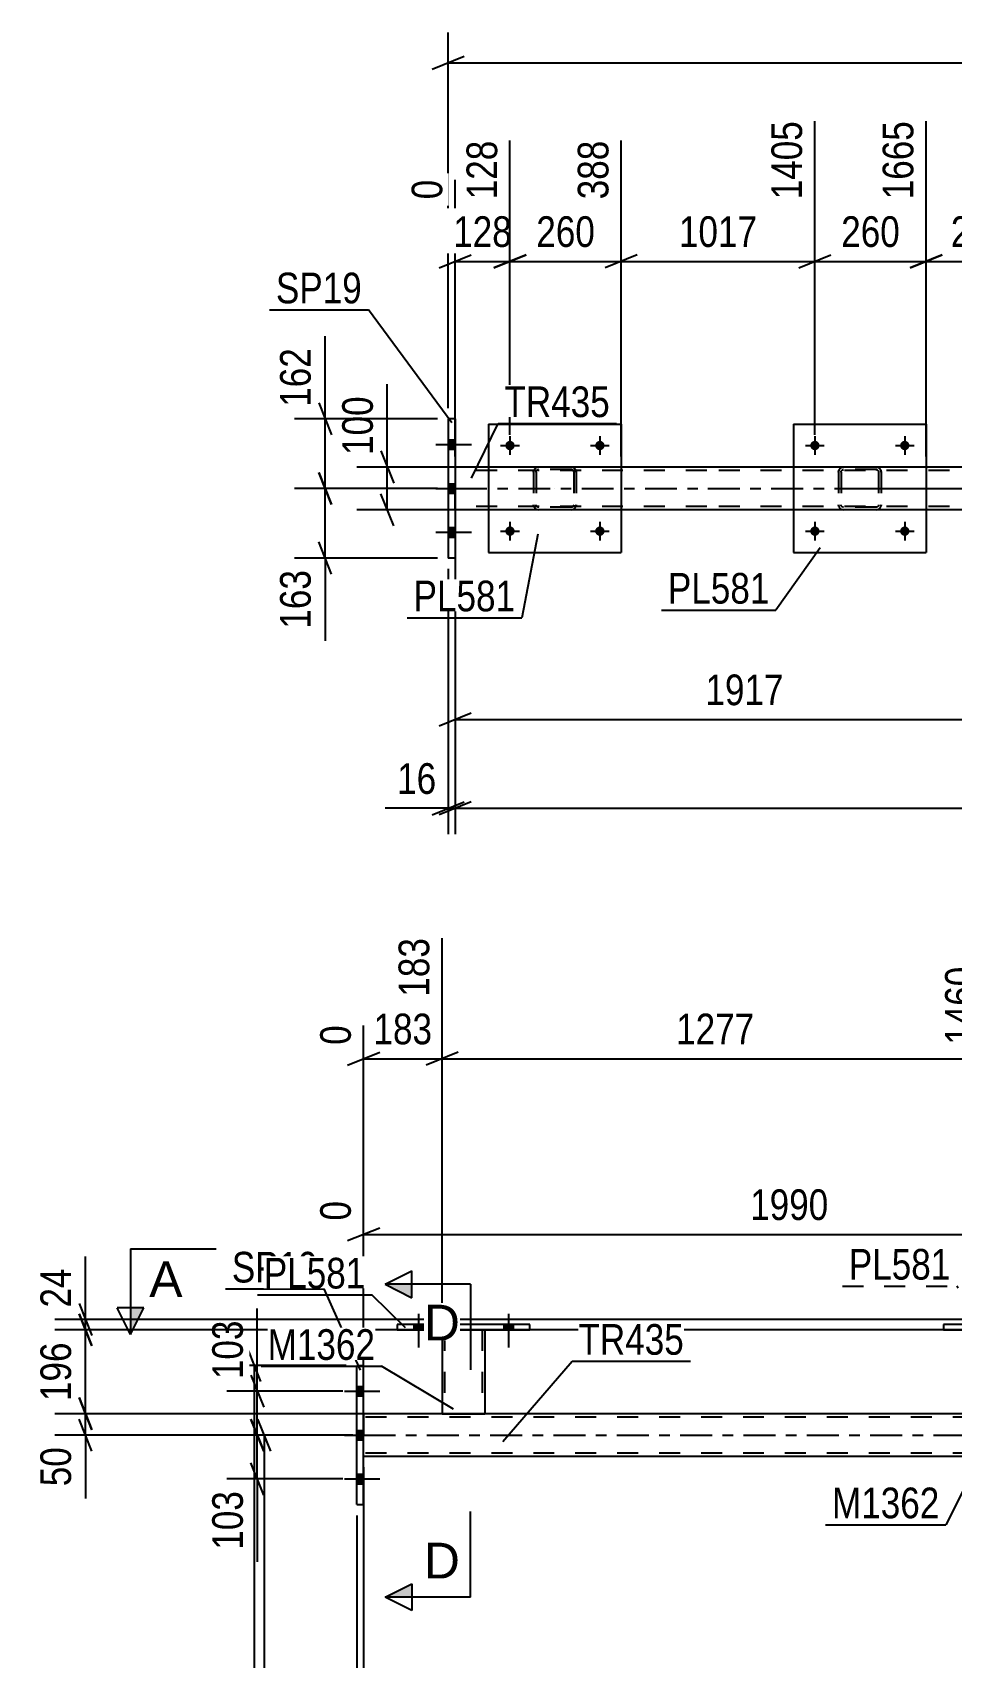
# Model space of a CAD drawing. Header units: millimetres. Extents: x 0 to 1797, y -6 to 560.
# Drawn here: x 1044 to 1129.9, y 406 to 557.9 of the extents above; entities that cross this region are included whole.
import ezdxf

# ---------------------------------------------------------------- set-up
doc = ezdxf.new("R2010")
doc.units = ezdxf.units.MM
doc.linetypes.add('DXK_LINE_DOT2', pattern=[3.9198, 1.9599, -1.9599])
doc.linetypes.add('DXK_LINE_DOT3', pattern=[5.9187, 2.979, -0.9799, 0.9799, -0.9799])
doc.styles.add('Arial', font='ARIAL.TTF', dxfattribs={"height": 0.2})
doc.styles.add('Arial Narrow', font='ARIALN.TTF', dxfattribs={"height": 0.2})

# ---------------------------------------------------------------- blocks, each defined once
blk = doc.blocks.new('Part-814276781-2831 - 2618')
at = {"color": 7, "linetype": 'DXK_LINE_DOT2'}
for p, q in [((1090.82, 516.8), (1090.86, 516.99)), ((1090.86, 516.99), (1090.82, 516.8)), ((1090.82, 516.8), (1090.82, 513.76)), ((1091.06, 516.8), (1091.08, 516.9)), ((1091.06, 516.8), (1091.06, 513.76)), ((1091.08, 516.9), (1091.13, 516.97)), ((1091.12, 517.25), (1091.3, 517.28)), ((1091.3, 517.28), (1091.12, 517.25)), ((1091.13, 516.97), (1091.21, 517.03)), ((1091.21, 517.03), (1091.3, 517.04)), ((1094.34, 517.28), (1091.3, 517.28)), ((1094.34, 517.04), (1091.3, 517.04)), ((1094.34, 517.28), (1094.52, 517.25)), ((1094.52, 517.25), (1094.34, 517.28)), ((1094.34, 517.04), (1094.43, 517.03)), ((1094.43, 517.03), (1094.51, 516.97)), ((1094.51, 516.97), (1094.56, 516.9)), ((1094.56, 516.9), (1094.58, 516.8)), ((1094.58, 516.8), (1094.58, 513.76)), ((1094.78, 516.99), (1094.82, 516.8)), ((1094.82, 516.8), (1094.78, 516.99)), ((1094.82, 516.8), (1094.82, 513.76)), ((1090.86, 513.58), (1090.82, 513.76)), ((1090.82, 513.76), (1090.86, 513.58)), ((1091.08, 513.67), (1091.06, 513.76)), ((1091.13, 513.59), (1091.08, 513.67)), ((1091.3, 513.28), (1091.12, 513.32)), ((1091.12, 513.32), (1091.3, 513.28)), ((1091.21, 513.54), (1091.13, 513.59)), ((1091.3, 513.52), (1091.21, 513.54)), ((1094.34, 513.52), (1091.3, 513.52)), ((1094.34, 513.28), (1091.3, 513.28)), ((1094.43, 513.54), (1094.34, 513.52)), ((1094.52, 513.32), (1094.34, 513.28)), ((1094.34, 513.28), (1094.52, 513.32)), ((1094.51, 513.59), (1094.43, 513.54)), ((1094.56, 513.67), (1094.51, 513.59)), ((1094.58, 513.76), (1094.56, 513.67)), ((1094.82, 513.76), (1094.78, 513.58)), ((1094.78, 513.58), (1094.82, 513.76))]:
    blk.add_line(p, q, dxfattribs=at)
at = {"color": 7, "linetype": 'DXK_LINE_DOT3'}
blk.add_line((1092.82, 515.28), (1092.82, 515.28), dxfattribs=at)
at = {"color": 7, "linetype": 'DXK_LINE_DOT2'}
for centre, start, end in [((1091.3, 516.8), 112.5, 157.5), ((1091.3, 516.8), 112.5, 157.5), ((1094.34, 516.8), 22.5, 67.5), ((1094.34, 516.8), 22.5, 67.5), ((1091.3, 513.76), 202.5, 247.5), ((1091.3, 513.76), 202.5, 247.5), ((1094.34, 513.76), 292.5, 337.5), ((1094.34, 513.76), 292.5, 337.5)]:
    blk.add_arc(centre, 0.48, start, end, dxfattribs=at)
blk = doc.blocks.new('Bolt-814276781-2626 - 2618')
at = {"linetype": 'Continuous'}
for points in [[(1089.06, 511.29, -1), (1088.18, 511.29, -1)], [(1097.46, 511.29, -1), (1096.58, 511.29, -1)]]:
    blk.add_hatch(color=1, dxfattribs=at).paths.add_polyline_path(points)
at = {"color": 1, "linetype": 'Continuous'}
for p, q in [((1088.62, 512.17), (1088.62, 510.41)), ((1097.02, 512.17), (1097.02, 510.41)), ((1087.74, 511.29), (1089.5, 511.29)), ((1096.14, 511.29), (1097.9, 511.29))]:
    blk.add_line(p, q, dxfattribs=at)
blk = doc.blocks.new('Bolt-814276781-2759 - 2618')
at = {"linetype": 'Continuous'}
for points in [[(1083.49, 518.94), (1083.49, 519.82), (1082.85, 519.82), (1082.85, 518.94)], [(1083.49, 518.94), (1083.49, 519.82), (1082.85, 519.82), (1082.85, 518.94)], [(1083.49, 518.94), (1083.49, 519.82), (1082.85, 519.82), (1082.85, 518.94)], [(1083.49, 514.84), (1083.49, 515.72), (1082.85, 515.72), (1082.85, 514.84)], [(1083.49, 514.84), (1083.49, 515.72), (1082.85, 515.72), (1082.85, 514.84)], [(1083.49, 510.74), (1083.49, 511.62), (1082.85, 511.62), (1082.85, 510.74)], [(1083.49, 510.74), (1083.49, 511.62), (1082.85, 511.62), (1082.85, 510.74)], [(1083.49, 510.74), (1083.49, 511.62), (1082.85, 511.62), (1082.85, 510.74)]]:
    blk.add_hatch(color=1, dxfattribs=at).paths.add_polyline_path(points)
at = {"color": 1, "linetype": 'Continuous'}
for p, q in [((1081.69, 519.38), (1085.01, 519.38)), ((1081.69, 519.38), (1085.01, 519.38)), ((1081.69, 519.38), (1085.01, 519.38)), ((1082.85, 519.82), (1083.49, 519.82)), ((1082.85, 519.82), (1083.49, 519.82)), ((1082.85, 519.82), (1083.49, 519.82)), ((1082.85, 518.94), (1083.49, 518.94)), ((1082.85, 518.94), (1083.49, 518.94)), ((1082.85, 518.94), (1083.49, 518.94)), ((1081.69, 515.28), (1085.01, 515.28)), ((1081.69, 515.28), (1085.01, 515.28)), ((1082.85, 515.72), (1083.49, 515.72)), ((1082.85, 515.72), (1083.49, 515.72)), ((1082.85, 514.84), (1083.49, 514.84)), ((1082.85, 514.84), (1083.49, 514.84)), ((1081.69, 511.18), (1085.01, 511.18)), ((1081.69, 511.18), (1085.01, 511.18)), ((1081.69, 511.18), (1085.01, 511.18)), ((1082.85, 511.62), (1083.49, 511.62)), ((1082.85, 511.62), (1083.49, 511.62)), ((1082.85, 511.62), (1083.49, 511.62)), ((1082.85, 510.74), (1083.49, 510.74)), ((1082.85, 510.74), (1083.49, 510.74)), ((1082.85, 510.74), (1083.49, 510.74))]:
    blk.add_line(p, q, dxfattribs=at)
blk = doc.blocks.new('Bolt-814276781-2666 - 2618')
at = {"linetype": 'Continuous'}
for points in [[(1089.06, 519.29, -1), (1088.18, 519.29, -1)], [(1097.46, 519.29, -1), (1096.58, 519.29, -1)]]:
    blk.add_hatch(color=1, dxfattribs=at).paths.add_polyline_path(points)
at = {"color": 1, "linetype": 'Continuous'}
for p, q in [((1088.62, 520.17), (1088.62, 518.41)), ((1097.02, 520.17), (1097.02, 518.41)), ((1087.74, 519.29), (1089.5, 519.29)), ((1096.14, 519.29), (1097.9, 519.29))]:
    blk.add_line(p, q, dxfattribs=at)
blk = doc.blocks.new('Bolt-814276781-2799 - 2618')
at = {"linetype": 'Continuous'}
for points in [[(1117.56, 519.29, -1), (1116.68, 519.29, -1)], [(1125.96, 519.29, -1), (1125.08, 519.29, -1)]]:
    blk.add_hatch(color=1, dxfattribs=at).paths.add_polyline_path(points)
at = {"color": 1, "linetype": 'Continuous'}
for p, q in [((1117.12, 520.17), (1117.12, 518.41)), ((1125.52, 520.17), (1125.52, 518.41)), ((1116.24, 519.29), (1118, 519.29)), ((1124.64, 519.29), (1126.4, 519.29))]:
    blk.add_line(p, q, dxfattribs=at)
blk = doc.blocks.new('Part-814276781-2784 - 2618')
at = {"color": 2, "linetype": 'Continuous'}
for p, q in [((1086.62, 521.28), (1086.62, 509.28)), ((1086.62, 521.28), (1099.02, 521.28)), ((1099.02, 521.28), (1099.02, 509.28)), ((1086.62, 509.28), (1099.02, 509.28))]:
    blk.add_line(p, q, dxfattribs=at)
blk = doc.blocks.new('Part-814276781-2787 - 2618')
at = {"color": 7, "linetype": 'DXK_LINE_DOT2'}
for p, q in [((1119.32, 516.8), (1119.36, 516.99)), ((1119.36, 516.99), (1119.32, 516.8)), ((1119.32, 516.8), (1119.32, 513.76)), ((1119.56, 516.8), (1119.58, 516.9)), ((1119.56, 516.8), (1119.56, 513.76)), ((1119.58, 516.9), (1119.63, 516.97)), ((1119.62, 517.25), (1119.8, 517.28)), ((1119.8, 517.28), (1119.62, 517.25)), ((1119.63, 516.97), (1119.71, 517.03)), ((1119.71, 517.03), (1119.8, 517.04)), ((1122.84, 517.28), (1119.8, 517.28)), ((1122.84, 517.04), (1119.8, 517.04)), ((1122.84, 517.28), (1123.02, 517.25)), ((1123.02, 517.25), (1122.84, 517.28)), ((1122.84, 517.04), (1122.93, 517.03)), ((1122.93, 517.03), (1123.01, 516.97)), ((1123.01, 516.97), (1123.06, 516.9)), ((1123.06, 516.9), (1123.08, 516.8)), ((1123.08, 516.8), (1123.08, 513.76)), ((1123.28, 516.99), (1123.32, 516.8)), ((1123.32, 516.8), (1123.28, 516.99)), ((1123.32, 516.8), (1123.32, 513.76)), ((1119.36, 513.58), (1119.32, 513.76)), ((1119.32, 513.76), (1119.36, 513.58)), ((1119.58, 513.67), (1119.56, 513.76)), ((1119.63, 513.59), (1119.58, 513.67)), ((1119.8, 513.28), (1119.62, 513.32)), ((1119.62, 513.32), (1119.8, 513.28)), ((1119.71, 513.54), (1119.63, 513.59)), ((1119.8, 513.52), (1119.71, 513.54)), ((1122.84, 513.52), (1119.8, 513.52)), ((1122.84, 513.28), (1119.8, 513.28)), ((1122.93, 513.54), (1122.84, 513.52)), ((1123.02, 513.32), (1122.84, 513.28)), ((1122.84, 513.28), (1123.02, 513.32)), ((1123.01, 513.59), (1122.93, 513.54)), ((1123.06, 513.67), (1123.01, 513.59)), ((1123.08, 513.76), (1123.06, 513.67)), ((1123.32, 513.76), (1123.28, 513.58)), ((1123.28, 513.58), (1123.32, 513.76))]:
    blk.add_line(p, q, dxfattribs=at)
at = {"color": 7, "linetype": 'DXK_LINE_DOT3'}
blk.add_line((1121.32, 515.28), (1121.32, 515.28), dxfattribs=at)
at = {"color": 7, "linetype": 'DXK_LINE_DOT2'}
for centre, start, end in [((1119.8, 516.8), 112.5, 157.5), ((1119.8, 516.8), 112.5, 157.5), ((1122.84, 516.8), 22.5, 67.5), ((1122.84, 516.8), 22.5, 67.5), ((1119.8, 513.76), 202.5, 247.5), ((1119.8, 513.76), 202.5, 247.5), ((1122.84, 513.76), 292.5, 337.5), ((1122.84, 513.76), 292.5, 337.5)]:
    blk.add_arc(centre, 0.48, start, end, dxfattribs=at)
blk = doc.blocks.new('Part-814276781-2792 - 2618')
at = {"color": 2, "linetype": 'Continuous'}
for p, q in [((1115.12, 521.28), (1115.12, 509.28)), ((1115.12, 521.28), (1127.52, 521.28)), ((1127.52, 521.28), (1127.52, 509.28)), ((1115.12, 509.28), (1127.52, 509.28))]:
    blk.add_line(p, q, dxfattribs=at)
blk = doc.blocks.new('Part-814276781-2758 - 2618')
at = {"color": 2, "linetype": 'Continuous'}
for p, q in [((1086.62, 517.28), (1083.49, 517.28)), ((1107.02, 517.28), (1099.02, 517.28)), ((1115.12, 517.28), (1107.12, 517.28)), ((1135.41, 517.28), (1127.52, 517.28)), ((1086.62, 513.28), (1083.49, 513.28)), ((1107.02, 513.28), (1099.02, 513.28)), ((1115.12, 513.28), (1107.12, 513.28)), ((1135.4, 513.28), (1127.52, 513.28))]:
    blk.add_line(p, q, dxfattribs=at)
at = {"color": 7, "linetype": 'DXK_LINE_DOT2'}
for p, q in [((1083.49, 513.28), (1083.49, 517.28)), ((1107.02, 516.96), (1083.49, 516.96)), ((1099.02, 517.28), (1086.62, 517.28)), ((1709.82, 516.96), (1107.12, 516.96)), ((1127.52, 517.28), (1115.12, 517.28)), ((1107.02, 513.6), (1083.49, 513.6)), ((1099.02, 513.28), (1086.62, 513.28)), ((1709.82, 513.6), (1107.12, 513.6)), ((1127.52, 513.28), (1115.12, 513.28))]:
    blk.add_line(p, q, dxfattribs=at)
at = {"color": 7, "linetype": 'DXK_LINE_DOT3'}
for p, q in [((1083.49, 515.28), (1107.02, 515.28)), ((1107.12, 515.28), (1709.82, 515.28))]:
    blk.add_line(p, q, dxfattribs=at)
blk = doc.blocks.new('Bolt-814276781-2798 - 2618')
at = {"linetype": 'Continuous'}
for points in [[(1117.56, 511.29, -1), (1116.68, 511.29, -1)], [(1125.96, 511.29, -1), (1125.08, 511.29, -1)]]:
    blk.add_hatch(color=1, dxfattribs=at).paths.add_polyline_path(points)
at = {"color": 1, "linetype": 'Continuous'}
for p, q in [((1117.12, 512.17), (1117.12, 510.41)), ((1125.52, 512.17), (1125.52, 510.41)), ((1116.24, 511.29), (1118, 511.29)), ((1124.64, 511.29), (1126.4, 511.29))]:
    blk.add_line(p, q, dxfattribs=at)
blk = doc.blocks.new('Part-814276781-2875 - 2618')
at = {"color": 2, "linetype": 'Continuous'}
for p, q in [((1083.49, 521.78), (1082.85, 521.78)), ((1082.85, 521.78), (1082.85, 508.78)), ((1083.49, 521.78), (1083.49, 508.78)), ((1083.49, 508.78), (1082.85, 508.78))]:
    blk.add_line(p, q, dxfattribs=at)
blk = doc.blocks.new('Part-814276781-3790 - 3708')
at = {"color": 2, "linetype": 'Continuous'}
for p, q in [((1074.3, 420.32), (1074.3, 433.32)), ((1074.3, 433.32), (1074.94, 433.32)), ((1074.94, 420.32), (1074.94, 433.32)), ((1074.3, 420.32), (1074.94, 420.32))]:
    blk.add_line(p, q, dxfattribs=at)
blk = doc.blocks.new('Bolt-814276781-3743 - 3708')
at = {"linetype": 'Continuous'}
for points in [[(1074.94, 430.48), (1074.94, 431.36), (1074.3, 431.36), (1074.3, 430.48)], [(1074.94, 430.48), (1074.94, 431.36), (1074.3, 431.36), (1074.3, 430.48)], [(1074.94, 430.48), (1074.94, 431.36), (1074.3, 431.36), (1074.3, 430.48)], [(1074.94, 426.38), (1074.94, 427.26), (1074.3, 427.26), (1074.3, 426.38)], [(1074.94, 426.38), (1074.94, 427.26), (1074.3, 427.26), (1074.3, 426.38)], [(1074.94, 422.28), (1074.94, 423.16), (1074.3, 423.16), (1074.3, 422.28)], [(1074.94, 422.28), (1074.94, 423.16), (1074.3, 423.16), (1074.3, 422.28)], [(1074.94, 422.28), (1074.94, 423.16), (1074.3, 423.16), (1074.3, 422.28)]]:
    blk.add_hatch(color=1, dxfattribs=at).paths.add_polyline_path(points)
at = {"color": 1, "linetype": 'Continuous'}
for p, q in [((1074.3, 431.36), (1074.94, 431.36)), ((1074.3, 431.36), (1074.94, 431.36)), ((1074.3, 431.36), (1074.94, 431.36)), ((1073.14, 430.92), (1076.46, 430.92)), ((1073.14, 430.92), (1076.46, 430.92)), ((1073.14, 430.92), (1076.46, 430.92)), ((1074.3, 430.48), (1074.94, 430.48)), ((1074.3, 430.48), (1074.94, 430.48)), ((1074.3, 430.48), (1074.94, 430.48)), ((1073.14, 426.82), (1076.46, 426.82)), ((1073.14, 426.82), (1076.46, 426.82)), ((1074.3, 427.26), (1074.94, 427.26)), ((1074.3, 427.26), (1074.94, 427.26)), ((1074.3, 426.38), (1074.94, 426.38)), ((1074.3, 426.38), (1074.94, 426.38)), ((1073.14, 422.72), (1076.46, 422.72)), ((1073.14, 422.72), (1076.46, 422.72)), ((1073.14, 422.72), (1076.46, 422.72)), ((1074.3, 423.16), (1074.94, 423.16)), ((1074.3, 423.16), (1074.94, 423.16)), ((1074.3, 423.16), (1074.94, 423.16)), ((1074.3, 422.28), (1074.94, 422.28)), ((1074.3, 422.28), (1074.94, 422.28)), ((1074.3, 422.28), (1074.94, 422.28))]:
    blk.add_line(p, q, dxfattribs=at)
blk = doc.blocks.new('Part-814276781-3911 - 3708')
at = {"color": 2, "linetype": 'Continuous'}
for p, q in [((1082.27, 428.82), (1074.94, 428.82)), ((1133.35, 428.82), (1086.27, 428.82)), ((1149.43, 424.82), (1074.94, 424.82))]:
    blk.add_line(p, q, dxfattribs=at)
at = {"color": 7, "linetype": 'DXK_LINE_DOT2'}
for p, q in [((1074.94, 428.82), (1074.94, 424.82)), ((1723.85, 428.5), (1074.94, 428.5)), ((1086.27, 428.82), (1082.27, 428.82)), ((1723.85, 425.14), (1074.94, 425.14))]:
    blk.add_line(p, q, dxfattribs=at)
at = {"color": 7, "linetype": 'DXK_LINE_DOT3'}
blk.add_line((1074.94, 426.82), (1723.85, 426.82), dxfattribs=at)
blk = doc.blocks.new('Part-814276781-4062 - 3708')
at = {"color": 2, "linetype": 'Continuous'}
for p, q in [((1078.07, 437.14), (1078.07, 436.66)), ((1090.47, 437.14), (1078.07, 437.14)), ((1078.07, 436.66), (1090.47, 436.66)), ((1090.47, 436.66), (1090.47, 437.14))]:
    blk.add_line(p, q, dxfattribs=at)
blk = doc.blocks.new('Part-814276781-4067 - 3708')
at = {"color": 2, "linetype": 'Continuous'}
for p, q in [((1082.27, 436.66), (1082.27, 428.82)), ((1086.27, 436.66), (1086.27, 428.82)), ((1082.27, 428.82), (1086.27, 428.82))]:
    blk.add_line(p, q, dxfattribs=at)
at = {"color": 7, "linetype": 'DXK_LINE_DOT2'}
for p, q in [((1082.27, 436.66), (1086.27, 436.66)), ((1082.27, 436.66), (1082.27, 436.66)), ((1082.27, 436.66), (1082.27, 436.66)), ((1082.51, 436.66), (1082.51, 428.82)), ((1086.03, 436.66), (1086.03, 428.82)), ((1086.27, 436.66), (1086.27, 436.66)), ((1086.27, 436.66), (1086.27, 436.66)), ((1085.97, 428.82), (1086.01, 428.82)), ((1085.97, 428.82), (1086.01, 428.82)), ((1086.01, 428.82), (1086.03, 428.82)), ((1086.01, 428.82), (1086.03, 428.82))]:
    blk.add_line(p, q, dxfattribs=at)
blk = doc.blocks.new('Part-814276781-4132 - 3708')
at = {"color": 2, "linetype": 'Continuous'}
for p, q in [((1129.15, 437.14), (1129.15, 436.66)), ((1141.55, 437.14), (1129.15, 437.14)), ((1129.15, 436.66), (1141.55, 436.66)), ((1141.55, 436.66), (1141.55, 437.14))]:
    blk.add_line(p, q, dxfattribs=at)
blk = doc.blocks.new('Bolt-814276781-4174 - 3708')
at = {"linetype": 'Continuous'}
for points in [[(1079.63, 436.66), (1080.51, 436.66), (1080.51, 437.14), (1079.63, 437.14)], [(1088.03, 436.66), (1088.91, 436.66), (1088.91, 437.14), (1088.03, 437.14)]]:
    blk.add_hatch(color=1, dxfattribs=at).paths.add_polyline_path(points)
at = {"color": 1, "linetype": 'Continuous'}
for p, q in [((1080.07, 438.14), (1080.07, 435.02)), ((1088.47, 438.14), (1088.47, 435.02)), ((1079.63, 437.14), (1079.63, 436.66)), ((1080.51, 437.14), (1080.51, 436.66)), ((1088.03, 437.14), (1088.03, 436.66)), ((1088.91, 437.14), (1088.91, 436.66))]:
    blk.add_line(p, q, dxfattribs=at)
blk = doc.blocks.new('Bolt-814276781-4175 - 3708')
at = {"linetype": 'Continuous'}
for points in [[(1079.63, 436.66), (1080.51, 436.66), (1080.51, 437.14), (1079.63, 437.14)], [(1088.03, 436.66), (1088.91, 436.66), (1088.91, 437.14), (1088.03, 437.14)]]:
    blk.add_hatch(color=1, dxfattribs=at).paths.add_polyline_path(points)
at = {"color": 1, "linetype": 'Continuous'}
for p, q in [((1080.07, 438.14), (1080.07, 435.02)), ((1088.47, 438.14), (1088.47, 435.02)), ((1079.63, 437.14), (1079.63, 436.66)), ((1080.51, 437.14), (1080.51, 436.66)), ((1088.03, 437.14), (1088.03, 436.66)), ((1088.91, 437.14), (1088.91, 436.66))]:
    blk.add_line(p, q, dxfattribs=at)
blk = doc.blocks.new('StraightDimension-814276781-2928 - 2618')
at = {"color": 7, "linetype": 'Continuous'}
for p, q in [((1082.85, 522.78), (1082.85, 557.89)), ((1084.35, 555.64), (1081.35, 554.44)), ((1082.85, 555.04), (1710.46, 555.04))]:
    blk.add_line(p, q, dxfattribs=at)
blk = doc.blocks.new('StraightDimension-814276781-3065 - 2618')
at = {"color": 7, "linetype": 'Continuous'}
for p, q in [((1076.55, 518.78), (1077.75, 515.78)), ((1128.15, 517.28), (1074.3, 517.28)), ((1077.15, 513.28), (1077.15, 517.28)), ((1077.75, 511.78), (1076.55, 514.78)), ((1128.15, 513.28), (1074.3, 513.28))]:
    blk.add_line(p, q, dxfattribs=at)
at = {"color": 0}
blk.add_wipeout([(1076.4, 524.49), (1072.2, 524.49), (1072.2, 517.81), (1076.4, 517.81)], dxfattribs=at)
at = {"color": 7, "linetype": 'Continuous'}
blk.add_line((1077.15, 517.28), (1077.15, 525.02), dxfattribs=at)
blk.add_line((1077.15, 517.28), (1077.15, 525.02), dxfattribs=at)
at = {"color": 3, "style": 'Arial Narrow'}
blk.add_text('100', height=2.863, rotation=90.0002, dxfattribs=at).set_placement((1075.8, 518.41))
blk = doc.blocks.new('StraightDimension-814276781-3123 - 2618')
at = {"color": 7, "linetype": 'Continuous'}
for p, q in [((1083.49, 512.28), (1083.49, 491.28)), ((1137.59, 508.18), (1137.59, 491.28)), ((1084.99, 494.28), (1081.99, 493.08)), ((1083.49, 493.68), (1137.59, 493.68)), ((1136.09, 493.08), (1139.09, 494.28))]:
    blk.add_line(p, q, dxfattribs=at)
at = {"color": 0}
blk.add_wipeout([(1114.8, 494.43), (1114.8, 498.63), (1106.29, 498.63), (1106.29, 494.43)], dxfattribs=at)
at = {"color": 3, "style": 'Arial Narrow'}
blk.add_text('1917', height=2.863, dxfattribs=at).set_placement((1106.89, 495.03))
blk = doc.blocks.new('StraightDimension-814276781-3151 - 2618')
at = {"color": 7, "linetype": 'Continuous'}
for p, q in [((1160.14, 516.78), (1161.34, 513.78)), ((1121.17, 515.28), (1163.14, 515.28)), ((1160.74, 509.18), (1160.74, 515.28)), ((1161.34, 507.68), (1160.14, 510.68)), ((1138.59, 509.18), (1163.14, 509.18))]:
    blk.add_line(p, q, dxfattribs=at)
at = {"color": 0}
blk.add_wipeout([(1159.99, 515.57), (1155.79, 515.57), (1155.79, 508.89), (1159.99, 508.89)], dxfattribs=at)
at = {"color": 3, "style": 'Arial Narrow'}
blk.add_text('153', height=2.863, rotation=90.0002, dxfattribs=at).set_placement((1159.39, 509.49))
blk = doc.blocks.new('StraightDimension-814276781-3168 - 2618')
at = {"color": 7, "linetype": 'Continuous'}
for p, q in [((1160.14, 522.89), (1161.34, 519.89)), ((1138.62, 521.39), (1163.59, 521.39)), ((1160.74, 515.28), (1160.74, 521.39)), ((1161.34, 513.78), (1160.14, 516.78)), ((1121.17, 515.28), (1163.59, 515.28))]:
    blk.add_line(p, q, dxfattribs=at)
at = {"color": 0}
blk.add_wipeout([(1165.69, 521.68), (1161.49, 521.68), (1161.49, 515), (1165.69, 515)], dxfattribs=at)
at = {"color": 3, "style": 'Arial Narrow'}
blk.add_text('153', height=2.863, rotation=90.0002, dxfattribs=at).set_placement((1165.09, 515.6))
blk = doc.blocks.new('StraightDimension-814276781-3196 - 2618')
at = {"color": 7, "linetype": 'Continuous'}
for p, q in [((1088.62, 520.29), (1088.62, 547.79)), ((1083.49, 518.28), (1083.49, 544.13)), ((1081.99, 535.9), (1084.99, 537.1)), ((1083.49, 536.5), (1088.62, 536.5)), ((1090.12, 537.1), (1087.12, 535.9))]:
    blk.add_line(p, q, dxfattribs=at)
at = {"color": 0}
blk.add_wipeout([(1089.4, 537.25), (1089.4, 541.45), (1082.71, 541.45), (1082.71, 537.25)], dxfattribs=at)
at = {"color": 3, "style": 'Arial Narrow'}
blk.add_text('128', height=2.863, dxfattribs=at).set_placement((1083.31, 537.85))
at = {"color": 0, "linetype": 'Continuous'}
for points in [[(1088.02, 548.39), (1083.82, 548.39), (1083.82, 541.7), (1088.02, 541.7)], [(1082.89, 544.73), (1078.69, 544.73), (1078.69, 541.7), (1082.89, 541.7)]]:
    blk.add_wipeout(points, dxfattribs=at)
at = {"color": 3, "linetype": 'Continuous', "style": 'Arial Narrow'}
for s, height, p in [('128', 2.863, (1087.42, 542.3)), ('0', 2.86, (1082.29, 542.3))]:
    blk.add_text(s, height=height, rotation=90.0002, dxfattribs=at).set_placement(p)
blk = doc.blocks.new('StraightDimension-814276781-3205 - 2618')
at = {"color": 7, "linetype": 'Continuous'}
for p, q in [((1088.62, 520.29), (1088.62, 547.79)), ((1099.02, 518.28), (1099.02, 547.79)), ((1087.12, 535.9), (1090.12, 537.1)), ((1088.62, 536.5), (1099.02, 536.5)), ((1100.52, 537.1), (1097.52, 535.9))]:
    blk.add_line(p, q, dxfattribs=at)
at = {"color": 0}
blk.add_wipeout([(1097.16, 537.25), (1097.16, 541.45), (1090.48, 541.45), (1090.48, 537.25)], dxfattribs=at)
at = {"color": 3, "style": 'Arial Narrow'}
blk.add_text('260', height=2.863, dxfattribs=at).set_placement((1091.08, 537.85))
at = {"color": 0, "linetype": 'Continuous'}
blk.add_wipeout([(1098.42, 548.39), (1094.22, 548.39), (1094.22, 541.7), (1098.42, 541.7)], dxfattribs=at)
at = {"color": 3, "linetype": 'Continuous', "style": 'Arial Narrow'}
blk.add_text('388', height=2.863, rotation=90.0002, dxfattribs=at).set_placement((1097.82, 542.3))
blk = doc.blocks.new('StraightDimension-814276781-3219 - 2618')
at = {"color": 7, "linetype": 'Continuous'}
for p, q in [((1117.12, 520.29), (1117.12, 549.61)), ((1099.02, 518.28), (1099.02, 547.79)), ((1100.52, 537.1), (1097.52, 535.9)), ((1099.02, 536.5), (1117.12, 536.5)), ((1115.62, 535.9), (1118.62, 537.1))]:
    blk.add_line(p, q, dxfattribs=at)
at = {"color": 0}
blk.add_wipeout([(1112.33, 537.25), (1112.33, 541.45), (1103.81, 541.45), (1103.81, 537.25)], dxfattribs=at)
at = {"color": 3, "style": 'Arial Narrow'}
blk.add_text('1017', height=2.863, dxfattribs=at).set_placement((1104.41, 537.85))
at = {"color": 0, "linetype": 'Continuous'}
blk.add_wipeout([(1116.52, 550.21), (1112.32, 550.21), (1112.32, 541.7), (1116.52, 541.7)], dxfattribs=at)
at = {"color": 3, "linetype": 'Continuous', "style": 'Arial Narrow'}
blk.add_text('1405', height=2.863, rotation=90.0002, dxfattribs=at).set_placement((1115.92, 542.3))
blk = doc.blocks.new('StraightDimension-814276781-3589 - 2618')
at = {"color": 7, "linetype": 'Continuous'}
for p, q in [((1127.52, 518.28), (1127.52, 549.61)), ((1137.62, 522.39), (1137.62, 549.61)), ((1126.02, 535.9), (1129.02, 537.1)), ((1127.52, 536.5), (1137.62, 536.5)), ((1139.12, 537.1), (1136.12, 535.9))]:
    blk.add_line(p, q, dxfattribs=at)
at = {"color": 0}
blk.add_wipeout([(1135.91, 537.25), (1135.91, 541.45), (1129.23, 541.45), (1129.23, 537.25)], dxfattribs=at)
at = {"color": 3, "style": 'Arial Narrow'}
blk.add_text('252', height=2.863, dxfattribs=at).set_placement((1129.83, 537.85))
at = {"color": 0, "linetype": 'Continuous'}
blk.add_wipeout([(1137.02, 550.21), (1132.82, 550.21), (1132.82, 541.7), (1137.02, 541.7)], dxfattribs=at)
at = {"color": 3, "linetype": 'Continuous', "style": 'Arial Narrow'}
blk.add_text('1918', height=2.863, rotation=90.0002, dxfattribs=at).set_placement((1136.42, 542.3))
blk = doc.blocks.new('StraightDimension-814276781-3603 - 2618')
at = {"color": 7, "linetype": 'Continuous'}
for p, q in [((1117.12, 520.29), (1117.12, 549.61)), ((1127.52, 518.28), (1127.52, 549.61)), ((1115.62, 535.9), (1118.62, 537.1)), ((1117.12, 536.5), (1127.52, 536.5)), ((1129.02, 537.1), (1126.02, 535.9))]:
    blk.add_line(p, q, dxfattribs=at)
at = {"color": 0}
blk.add_wipeout([(1125.66, 537.25), (1125.66, 541.45), (1118.98, 541.45), (1118.98, 537.25)], dxfattribs=at)
at = {"color": 3, "style": 'Arial Narrow'}
blk.add_text('260', height=2.863, dxfattribs=at).set_placement((1119.58, 537.85))
at = {"color": 0, "linetype": 'Continuous'}
blk.add_wipeout([(1126.92, 550.21), (1122.72, 550.21), (1122.72, 541.7), (1126.92, 541.7)], dxfattribs=at)
at = {"color": 3, "linetype": 'Continuous', "style": 'Arial Narrow'}
blk.add_text('1665', height=2.863, rotation=90.0002, dxfattribs=at).set_placement((1126.32, 542.3))
blk = doc.blocks.new('StraightDimension-814276781-3648 - 2618')
at = {"color": 7, "linetype": 'Continuous'}
for p, q in [((1082.85, 507.78), (1082.85, 482.99)), ((1083.49, 507.78), (1083.49, 482.99)), ((1081.35, 484.79), (1084.35, 485.99)), ((1084.99, 485.99), (1081.99, 484.79)), ((1082.85, 485.39), (1083.49, 485.39))]:
    blk.add_line(p, q, dxfattribs=at)
at = {"color": 0}
blk.add_wipeout([(1082.32, 486.14), (1082.32, 490.34), (1077.47, 490.34), (1077.47, 486.14)], dxfattribs=at)
at = {"color": 7, "linetype": 'Continuous'}
blk.add_line((1082.85, 485.39), (1076.94, 485.39), dxfattribs=at)
blk.add_line((1082.85, 485.39), (1076.94, 485.39), dxfattribs=at)
at = {"color": 3, "style": 'Arial Narrow'}
blk.add_text('16', height=2.863, dxfattribs=at).set_placement((1078.07, 486.74))
blk = doc.blocks.new('StraightDimension-814276781-3658 - 2618')
at = {"color": 7, "linetype": 'Continuous'}
for p, q in [((1083.49, 507.78), (1083.49, 482.99)), ((1084.99, 485.99), (1081.99, 484.79)), ((1083.49, 485.39), (1709.82, 485.39))]:
    blk.add_line(p, q, dxfattribs=at)
blk = doc.blocks.new('StraightDimension-814276781-3679 - 2618')
at = {"color": 7, "linetype": 'Continuous'}
for p, q in [((1070.74, 516.78), (1071.94, 513.78)), ((1081.85, 515.28), (1068.49, 515.28)), ((1071.34, 508.78), (1071.34, 515.28)), ((1071.94, 507.28), (1070.74, 510.28)), ((1081.85, 508.78), (1068.49, 508.78))]:
    blk.add_line(p, q, dxfattribs=at)
at = {"color": 0}
blk.add_wipeout([(1070.59, 508.26), (1066.39, 508.26), (1066.39, 501.58), (1070.59, 501.58)], dxfattribs=at)
at = {"color": 7, "linetype": 'Continuous'}
blk.add_line((1071.34, 508.78), (1071.34, 501.05), dxfattribs=at)
blk.add_line((1071.34, 508.78), (1071.34, 501.05), dxfattribs=at)
at = {"color": 3, "style": 'Arial Narrow'}
blk.add_text('163', height=2.863, rotation=90.0002, dxfattribs=at).set_placement((1069.99, 502.18))
blk = doc.blocks.new('StraightDimension-814276781-3687 - 2618')
at = {"color": 7, "linetype": 'Continuous'}
for p, q in [((1070.74, 523.28), (1071.94, 520.28)), ((1081.85, 521.78), (1068.49, 521.78)), ((1071.34, 515.28), (1071.34, 521.78)), ((1071.94, 513.78), (1070.74, 516.78)), ((1081.85, 515.28), (1068.49, 515.28))]:
    blk.add_line(p, q, dxfattribs=at)
at = {"color": 0}
blk.add_wipeout([(1070.59, 528.99), (1066.39, 528.99), (1066.39, 522.31), (1070.59, 522.31)], dxfattribs=at)
at = {"color": 7, "linetype": 'Continuous'}
blk.add_line((1071.34, 521.78), (1071.34, 529.52), dxfattribs=at)
blk.add_line((1071.34, 521.78), (1071.34, 529.52), dxfattribs=at)
at = {"color": 3, "style": 'Arial Narrow'}
blk.add_text('162', height=2.863, rotation=90.0002, dxfattribs=at).set_placement((1069.99, 522.91))
blk = doc.blocks.new('StraightDimension-814276781-4680 - 3708')
at = {"color": 7, "linetype": 'Continuous'}
for p, q in [((1154.52, 425.82), (1154.52, 454.18)), ((1074.94, 434.32), (1074.94, 448.7)), ((1076.44, 446.17), (1073.44, 444.97)), ((1074.94, 445.57), (1154.52, 445.57)), ((1153.02, 444.97), (1156.02, 446.17))]:
    blk.add_line(p, q, dxfattribs=at)
at = {"color": 0, "linetype": 'Continuous'}
for points in [[(1153.92, 454.78), (1149.72, 454.78), (1149.72, 446.27), (1153.92, 446.27)], [(1074.34, 449.3), (1070.14, 449.3), (1070.14, 446.27), (1074.34, 446.27)]]:
    blk.add_wipeout(points, dxfattribs=at)
at = {"color": 0}
blk.add_wipeout([(1118.98, 446.32), (1118.98, 450.52), (1110.47, 450.52), (1110.47, 446.32)], dxfattribs=at)
at = {"color": 3, "linetype": 'Continuous', "style": 'Arial Narrow'}
for s, height, p in [('1990', 2.863, (1153.32, 446.87)), ('0', 2.86, (1073.74, 446.87))]:
    blk.add_text(s, height=height, rotation=90.0002, dxfattribs=at).set_placement(p)
at = {"color": 3, "style": 'Arial Narrow'}
blk.add_text('1990', height=2.863, dxfattribs=at).set_placement((1111.07, 446.92))
blk = doc.blocks.new('StraightDimension-814276781-4416 - 3708')
at = {"color": 7, "linetype": 'Continuous'}
for p, q in [((1074.94, 423.82), (1074.94, 365.2)), ((1131.4, 304.6), (1131.4, 370.45)), ((1076.44, 368.2), (1073.44, 367)), ((1074.94, 367.6), (1131.4, 367.6)), ((1129.9, 367), (1132.9, 368.2))]:
    blk.add_line(p, q, dxfattribs=at)
at = {"color": 0}
blk.add_wipeout([(1107.42, 368.35), (1107.42, 372.55), (1098.91, 372.55), (1098.91, 368.35)], dxfattribs=at)
at = {"color": 3, "style": 'Arial Narrow'}
blk.add_text('1412', height=2.863, dxfattribs=at).set_placement((1099.51, 368.95))
blk = doc.blocks.new('StraightDimension-814276781-4992 - 3708')
at = {"color": 7, "linetype": 'Continuous'}
for p, q in [((1065.34, 431.82), (1064.14, 434.82)), ((1073.3, 433.32), (1061.89, 433.32)), ((1064.74, 293.22), (1064.74, 433.32)), ((1064.14, 294.72), (1065.34, 291.72)), ((1278.32, 293.22), (1061.89, 293.22))]:
    blk.add_line(p, q, dxfattribs=at)
at = {"color": 0}
blk.add_wipeout([(1063.99, 367.52), (1059.79, 367.52), (1059.79, 359.01), (1063.99, 359.01)], dxfattribs=at)
at = {"color": 3, "style": 'Arial Narrow'}
blk.add_text('3503', height=2.863, rotation=90.0002, dxfattribs=at).set_placement((1063.39, 359.61))
blk = doc.blocks.new('StraightDimension-814276781-5177 - 3708')
at = {"color": 7, "linetype": 'Continuous'}
for p, q in [((1048.34, 438.16), (1049.54, 435.16)), ((1540.99, 436.66), (1046.09, 436.66)), ((1048.94, 428.82), (1048.94, 436.66)), ((1049.54, 427.32), (1048.34, 430.32)), ((1540.99, 428.82), (1046.09, 428.82))]:
    blk.add_line(p, q, dxfattribs=at)
at = {"color": 0}
blk.add_wipeout([(1048.19, 436.08), (1043.99, 436.08), (1043.99, 429.4), (1048.19, 429.4)], dxfattribs=at)
at = {"color": 3, "style": 'Arial Narrow'}
blk.add_text('196', height=2.863, rotation=90.0002, dxfattribs=at).set_placement((1047.59, 430))
blk = doc.blocks.new('StraightDimension-814276781-4219 - 3708')
at = {"color": 7, "linetype": 'Continuous'}
for p, q in [((1082.27, 437.66), (1082.27, 473.27)), ((1133.35, 437.66), (1133.35, 470.6)), ((1083.77, 462.59), (1080.77, 461.39)), ((1082.27, 461.99), (1133.35, 461.99)), ((1131.85, 461.39), (1134.85, 462.59))]:
    blk.add_line(p, q, dxfattribs=at)
at = {"color": 0, "linetype": 'Continuous'}
blk.add_wipeout([(1132.75, 471.2), (1128.55, 471.2), (1128.55, 462.69), (1132.75, 462.69)], dxfattribs=at)
at = {"color": 0}
blk.add_wipeout([(1112.06, 462.74), (1112.06, 466.94), (1103.55, 466.94), (1103.55, 462.74)], dxfattribs=at)
at = {"color": 3, "linetype": 'Continuous', "style": 'Arial Narrow'}
blk.add_text('1460', height=2.863, rotation=90.0002, dxfattribs=at).set_placement((1132.15, 463.29))
at = {"color": 3, "style": 'Arial Narrow'}
blk.add_text('1277', height=2.863, dxfattribs=at).set_placement((1104.15, 463.34))
blk = doc.blocks.new('StraightDimension-814276781-4209 - 3708')
at = {"color": 7, "linetype": 'Continuous'}
for p, q in [((1082.27, 437.66), (1082.27, 473.27)), ((1074.94, 429.82), (1074.94, 465.11)), ((1073.44, 461.39), (1076.44, 462.59)), ((1074.94, 461.99), (1082.27, 461.99)), ((1083.77, 462.59), (1080.77, 461.39))]:
    blk.add_line(p, q, dxfattribs=at)
at = {"color": 0}
blk.add_wipeout([(1081.94, 462.74), (1081.94, 466.94), (1075.26, 466.94), (1075.26, 462.74)], dxfattribs=at)
at = {"color": 0, "linetype": 'Continuous'}
blk.add_wipeout([(1074.34, 465.71), (1070.14, 465.71), (1070.14, 462.69), (1074.34, 462.69)], dxfattribs=at)
at = {"color": 3, "style": 'Arial Narrow'}
blk.add_text('183', height=2.863, dxfattribs=at).set_placement((1075.86, 463.34))
at = {"color": 3, "linetype": 'Continuous', "style": 'Arial Narrow'}
blk.add_text('0', height=2.86, rotation=90.0002, dxfattribs=at).set_placement((1073.74, 463.29))
at = {"color": 0, "linetype": 'Continuous'}
blk.add_wipeout([(1081.67, 473.87), (1077.47, 473.87), (1077.47, 467.19), (1081.67, 467.19)], dxfattribs=at)
at = {"color": 3, "linetype": 'Continuous', "style": 'Arial Narrow'}
blk.add_text('183', height=2.863, rotation=90.0002, dxfattribs=at).set_placement((1081.07, 467.79))
blk = doc.blocks.new('StraightDimension-814276781-4350 - 3708')
at = {"color": 7, "linetype": 'Continuous'}
for p, q in [((1064.4, 432.42), (1065.6, 429.42)), ((1073, 430.92), (1062.15, 430.92)), ((1065, 426.82), (1065, 430.92)), ((1065.6, 425.32), (1064.4, 428.32)), ((1073.62, 426.82), (1062.15, 426.82))]:
    blk.add_line(p, q, dxfattribs=at)
at = {"color": 0}
blk.add_wipeout([(1064.25, 438.13), (1060.05, 438.13), (1060.05, 431.45), (1064.25, 431.45)], dxfattribs=at)
at = {"color": 7, "linetype": 'Continuous'}
blk.add_line((1065, 430.92), (1065, 438.65), dxfattribs=at)
blk.add_line((1065, 430.92), (1065, 438.65), dxfattribs=at)
at = {"color": 3, "style": 'Arial Narrow'}
blk.add_text('103', height=2.863, rotation=90.0002, dxfattribs=at).set_placement((1063.65, 432.05))
blk = doc.blocks.new('StraightDimension-814276781-4360 - 3708')
at = {"color": 7, "linetype": 'Continuous'}
for p, q in [((1064.4, 428.32), (1065.6, 425.32)), ((1073.62, 426.82), (1062.15, 426.82)), ((1065, 422.72), (1065, 426.82)), ((1065.6, 421.22), (1064.4, 424.22)), ((1073, 422.72), (1062.15, 422.72))]:
    blk.add_line(p, q, dxfattribs=at)
at = {"color": 0}
blk.add_wipeout([(1064.25, 422.2), (1060.05, 422.2), (1060.05, 415.51), (1064.25, 415.51)], dxfattribs=at)
at = {"color": 7, "linetype": 'Continuous'}
blk.add_line((1065, 422.72), (1065, 414.99), dxfattribs=at)
blk.add_line((1065, 422.72), (1065, 414.99), dxfattribs=at)
at = {"color": 3, "style": 'Arial Narrow'}
blk.add_text('103', height=2.863, rotation=90.0002, dxfattribs=at).set_placement((1063.65, 416.11))
blk = doc.blocks.new('StraightDimension-814276781-4702 - 3708')
at = {"color": 7, "linetype": 'Continuous'}
blk.add_line((1074.3, 419.32), (1074.3, 259.05), dxfattribs=at)
blk = doc.blocks.new('StraightDimension-814276781-4987 - 3708')
at = {"color": 7, "linetype": 'Continuous'}
for p, q in [((1066.26, 425.32), (1065.06, 428.32)), ((1073.3, 426.82), (1062.81, 426.82)), ((1065.66, 300.96), (1065.66, 426.82)), ((1065.06, 302.46), (1066.26, 299.46)), ((1118.87, 300.96), (1062.81, 300.96))]:
    blk.add_line(p, q, dxfattribs=at)
at = {"color": 0}
blk.add_wipeout([(1064.91, 368.15), (1060.71, 368.15), (1060.71, 359.63), (1064.91, 359.63)], dxfattribs=at)
at = {"color": 3, "style": 'Arial Narrow'}
blk.add_text('3147', height=2.863, rotation=90.0002, dxfattribs=at).set_placement((1064.31, 360.23))
blk = doc.blocks.new('StraightDimension-814276781-5170 - 3708')
at = {"color": 7, "linetype": 'Continuous'}
for p, q in [((1048.34, 439.12), (1049.54, 436.12)), ((1716.21, 437.62), (1046.09, 437.62)), ((1049.54, 435.16), (1048.34, 438.16)), ((1048.94, 436.66), (1048.94, 437.62)), ((1540.99, 436.66), (1046.09, 436.66))]:
    blk.add_line(p, q, dxfattribs=at)
at = {"color": 0}
blk.add_wipeout([(1048.19, 443), (1043.99, 443), (1043.99, 438.14), (1048.19, 438.14)], dxfattribs=at)
at = {"color": 7, "linetype": 'Continuous'}
blk.add_line((1048.94, 437.62), (1048.94, 443.52), dxfattribs=at)
blk.add_line((1048.94, 437.62), (1048.94, 443.52), dxfattribs=at)
at = {"color": 3, "style": 'Arial Narrow'}
blk.add_text('24', height=2.863, rotation=90.0002, dxfattribs=at).set_placement((1047.59, 438.74))
blk = doc.blocks.new('StraightDimension-814276781-5187 - 3708')
at = {"color": 7, "linetype": 'Continuous'}
for p, q in [((1048.34, 430.32), (1049.54, 427.32)), ((1540.99, 428.82), (1046.09, 428.82)), ((1049.54, 425.32), (1048.34, 428.32)), ((1048.94, 426.82), (1048.94, 428.82)), ((1073.94, 426.82), (1046.09, 426.82))]:
    blk.add_line(p, q, dxfattribs=at)
at = {"color": 0}
blk.add_wipeout([(1048.19, 426.3), (1043.99, 426.3), (1043.99, 421.44), (1048.19, 421.44)], dxfattribs=at)
at = {"color": 7, "linetype": 'Continuous'}
blk.add_line((1048.94, 426.82), (1048.94, 420.91), dxfattribs=at)
blk.add_line((1048.94, 426.82), (1048.94, 420.91), dxfattribs=at)
at = {"color": 3, "style": 'Arial Narrow'}
blk.add_text('50', height=2.863, rotation=90.0002, dxfattribs=at).set_placement((1047.59, 422.04))
blk = doc.blocks.new('Mark-814276781-2754 - 2618')
at = {"color": 0}
blk.add_wipeout([(1097.97, 521.95), (1097.97, 524.95), (1088.1, 524.95), (1088.1, 521.95)], dxfattribs=at)
blk.add_wipeout([(1097.97, 521.95), (1097.97, 524.95), (1088.1, 524.95), (1088.1, 521.95)], dxfattribs=at)
at = {"color": 30, "linetype": 'Continuous'}
for p, q in [((1085.03, 516.25), (1087.5, 521.35)), ((1087.5, 521.35), (1098.57, 521.35))]:
    blk.add_line(p, q, dxfattribs=at)
at = {"color": 3, "style": 'Arial Narrow'}
blk.add_text('TR435', height=2.863, dxfattribs=at).set_placement((1088.1, 521.95))
blk = doc.blocks.new('Mark-814276781-2780 - 2618')
at = {"color": 0}
blk.add_wipeout([(1089.12, 503.8), (1089.12, 506.8), (1079.61, 506.8), (1079.61, 503.8)], dxfattribs=at)
blk.add_wipeout([(1089.12, 503.8), (1089.12, 506.8), (1079.61, 506.8), (1079.61, 503.8)], dxfattribs=at)
at = {"color": 30, "linetype": 'Continuous'}
for p in [(1091.22, 511), (1079.01, 503.2)]:
    blk.add_line(p, (1089.72, 503.2), dxfattribs=at)
at = {"color": 3, "style": 'Arial Narrow'}
blk.add_text('PL581', height=2.863, dxfattribs=at).set_placement((1079.61, 503.8))
blk = doc.blocks.new('Mark-814276781-2788 - 2618')
at = {"color": 0}
blk.add_wipeout([(1112.88, 504.52), (1112.88, 507.52), (1103.38, 507.52), (1103.38, 504.52)], dxfattribs=at)
blk.add_wipeout([(1112.88, 504.52), (1112.88, 507.52), (1103.38, 507.52), (1103.38, 504.52)], dxfattribs=at)
at = {"color": 30, "linetype": 'Continuous'}
for p in [(1117.61, 509.73), (1102.78, 503.92)]:
    blk.add_line(p, (1113.48, 503.92), dxfattribs=at)
at = {"color": 3, "style": 'Arial Narrow'}
blk.add_text('PL581', height=2.863, dxfattribs=at).set_placement((1103.38, 504.52))
blk = doc.blocks.new('Mark-814276781-2871 - 2618')
at = {"color": 0}
blk.add_wipeout([(1074.78, 532.58), (1074.78, 535.58), (1066.74, 535.58), (1066.74, 532.58)], dxfattribs=at)
blk.add_wipeout([(1074.78, 532.58), (1074.78, 535.58), (1066.74, 535.58), (1066.74, 532.58)], dxfattribs=at)
at = {"color": 30, "linetype": 'Continuous'}
for p in [(1066.14, 531.98), (1083.17, 521.42)]:
    blk.add_line(p, (1075.38, 531.98), dxfattribs=at)
at = {"color": 3, "style": 'Arial Narrow'}
blk.add_text('SP19', height=2.863, dxfattribs=at).set_placement((1066.74, 532.58))
blk = doc.blocks.new('Mark-814276781-3786 - 3708')
at = {"color": 0}
blk.add_wipeout([(1070.66, 441.08), (1070.66, 444.08), (1062.62, 444.08), (1062.62, 441.08)], dxfattribs=at)
blk.add_wipeout([(1070.66, 441.08), (1070.66, 444.08), (1062.62, 444.08), (1062.62, 441.08)], dxfattribs=at)
at = {"color": 30, "linetype": 'Continuous'}
for p in [(1062.02, 440.48), (1074.66, 432.88)]:
    blk.add_line(p, (1071.26, 440.48), dxfattribs=at)
at = {"color": 3, "style": 'Arial Narrow'}
blk.add_text('SP19', height=2.863, dxfattribs=at).set_placement((1062.62, 441.08))
blk = doc.blocks.new('Mark-814276781-4128 - 3708')
at = {"color": 0}
blk.add_wipeout([(1129.79, 441.35), (1129.79, 444.35), (1120.29, 444.35), (1120.29, 441.35)], dxfattribs=at)
blk.add_wipeout([(1129.79, 441.35), (1129.79, 444.35), (1120.29, 444.35), (1120.29, 441.35)], dxfattribs=at)
at = {"color": 30, "linetype": 'DXK_LINE_DOT2'}
for p in [(1119.69, 440.75), (1132.47, 437.14)]:
    blk.add_line(p, (1130.39, 440.75), dxfattribs=at)
at = {"color": 3, "style": 'Arial Narrow'}
blk.add_text('PL581', height=2.863, dxfattribs=at).set_placement((1120.29, 441.35))
blk = doc.blocks.new('Mark-814276781-3907 - 3708')
at = {"color": 0}
blk.add_wipeout([(1104.88, 434.33), (1104.88, 437.33), (1095.02, 437.33), (1095.02, 434.33)], dxfattribs=at)
blk.add_wipeout([(1104.88, 434.33), (1104.88, 437.33), (1095.02, 437.33), (1095.02, 434.33)], dxfattribs=at)
at = {"color": 30, "linetype": 'Continuous'}
for p, q in [((1087.95, 426.21), (1094.42, 433.73)), ((1094.42, 433.73), (1105.48, 433.73))]:
    blk.add_line(p, q, dxfattribs=at)
at = {"color": 3, "style": 'Arial Narrow'}
blk.add_text('TR435', height=2.863, dxfattribs=at).set_placement((1095.02, 434.33))
blk = doc.blocks.new('SectionMark-814276781-5227 - 3708')
at = {"linetype": 'Continuous'}
blk.add_hatch(color=6, dxfattribs=at).paths.add_polyline_path([(1053.15, 438.72), (1054.4, 438.72), (1053.15, 436.22)])
at = {"color": 6, "linetype": 'Continuous'}
for p, q in [((1053.15, 444.22), (1061.15, 444.22)), ((1053.15, 444.22), (1053.15, 436.22)), ((1053.15, 436.22), (1051.9, 438.72)), ((1054.4, 438.72), (1051.9, 438.72)), ((1053.15, 436.22), (1054.4, 438.72))]:
    blk.add_line(p, q, dxfattribs=at)
at = {"color": 0, "linetype": 'Continuous'}
blk.add_wipeout([(1058.01, 439.72), (1058.01, 443.22), (1054.9, 443.22), (1054.9, 439.72)], dxfattribs=at)
at = {"color": 3, "linetype": 'Continuous', "style": 'Arial'}
blk.add_text('A', height=3.34, dxfattribs=at).set_placement((1054.9, 439.72))
blk = doc.blocks.new('Mark-814276781-4058 - 3708')
at = {"color": 0}
blk.add_wipeout([(1075.12, 440.52), (1075.12, 443.52), (1065.61, 443.52), (1065.61, 440.52)], dxfattribs=at)
blk.add_wipeout([(1075.12, 440.52), (1075.12, 443.52), (1065.61, 443.52), (1065.61, 440.52)], dxfattribs=at)
at = {"color": 30, "linetype": 'Continuous'}
for p in [(1065.01, 439.92), (1078.84, 436.84)]:
    blk.add_line(p, (1075.72, 439.92), dxfattribs=at)
at = {"color": 3, "style": 'Arial Narrow'}
blk.add_text('PL581', height=2.863, dxfattribs=at).set_placement((1065.61, 440.52))
blk = doc.blocks.new('Mark-814276781-4063 - 3708')
at = {"color": 0}
blk.add_wipeout([(1076.02, 433.85), (1076.02, 436.85), (1065.97, 436.85), (1065.97, 433.85)], dxfattribs=at)
blk.add_wipeout([(1076.02, 433.85), (1076.02, 436.85), (1065.97, 436.85), (1065.97, 433.85)], dxfattribs=at)
at = {"color": 30, "linetype": 'Continuous'}
for p in [(1065.37, 433.25), (1083.35, 429.23)]:
    blk.add_line(p, (1076.62, 433.25), dxfattribs=at)
at = {"color": 3, "style": 'Arial Narrow'}
blk.add_text('M1362', height=2.863, dxfattribs=at).set_placement((1065.97, 433.85))
blk = doc.blocks.new('Mark-814276781-4133 - 3708')
at = {"color": 0}
blk.add_wipeout([(1128.77, 419.05), (1128.77, 422.05), (1118.72, 422.05), (1118.72, 419.05)], dxfattribs=at)
blk.add_wipeout([(1128.77, 419.05), (1128.77, 422.05), (1118.72, 422.05), (1118.72, 419.05)], dxfattribs=at)
at = {"color": 30, "linetype": 'Continuous'}
for p in [(1136.06, 431.78), (1118.12, 418.45)]:
    blk.add_line(p, (1129.37, 418.45), dxfattribs=at)
at = {"color": 3, "style": 'Arial Narrow'}
blk.add_text('M1362', height=2.863, dxfattribs=at).set_placement((1118.72, 419.05))
blk = doc.blocks.new('SectionMark-814276781-5235 - 3708')
at = {"linetype": 'Continuous'}
for points in [[(1079.44, 440.91), (1079.44, 439.66), (1076.94, 440.91)], [(1079.44, 412.92), (1079.44, 411.67), (1076.94, 411.67)]]:
    blk.add_hatch(color=6, dxfattribs=at).paths.add_polyline_path(points)
at = {"color": 6, "linetype": 'Continuous'}
for p, q in [((1076.94, 440.91), (1079.44, 442.16)), ((1079.44, 439.66), (1079.44, 442.16)), ((1084.94, 440.91), (1076.94, 440.91)), ((1076.94, 440.91), (1079.44, 439.66)), ((1084.94, 440.91), (1084.94, 432.91)), ((1084.94, 411.67), (1084.94, 419.67)), ((1076.94, 411.67), (1079.44, 412.92)), ((1084.94, 411.67), (1076.94, 411.67)), ((1079.44, 410.42), (1076.94, 411.67)), ((1079.44, 412.92), (1079.44, 410.42))]:
    blk.add_line(p, q, dxfattribs=at)
at = {"color": 0, "linetype": 'Continuous'}
for points in [[(1083.94, 435.66), (1083.94, 439.16), (1080.57, 439.16), (1080.57, 435.66)], [(1083.94, 413.42), (1083.94, 416.92), (1080.57, 416.92), (1080.57, 413.42)]]:
    blk.add_wipeout(points, dxfattribs=at)
at = {"color": 3, "linetype": 'Continuous', "style": 'Arial'}
for p in [(1080.57, 435.66), (1080.57, 413.42)]:
    blk.add_text('D', height=3.34, dxfattribs=at).set_placement(p)

msp = doc.modelspace()

# ---------------------------------------------------------------- block references
for name in ['StraightDimension-814276781-2928 - 2618', 'Part-814276781-2875 - 2618', 'Part-814276781-2784 - 2618', 'Part-814276781-2792 - 2618', 'Bolt-814276781-2759 - 2618', 'Bolt-814276781-2666 - 2618', 'Bolt-814276781-2799 - 2618', 'Part-814276781-2758 - 2618', 'Part-814276781-2831 - 2618', 'Part-814276781-2787 - 2618', 'Bolt-814276781-2626 - 2618', 'Bolt-814276781-2798 - 2618', 'Bolt-814276781-4174 - 3708', 'Bolt-814276781-4175 - 3708', 'Part-814276781-4062 - 3708', 'Part-814276781-4067 - 3708', 'Part-814276781-4132 - 3708', 'Part-814276781-3790 - 3708', 'Bolt-814276781-3743 - 3708', 'Part-814276781-3911 - 3708']:
    msp.add_blockref(name, (0, 0))

# ---------------------------------------------------------------- next in the draw order: block references
for name in ['StraightDimension-814276781-3065 - 2618', 'StraightDimension-814276781-4680 - 3708', 'StraightDimension-814276781-4416 - 3708']:
    msp.add_blockref(name, (0, 0))

# ---------------------------------------------------------------- next in the draw order: block references
for name in ['StraightDimension-814276781-3196 - 2618', 'StraightDimension-814276781-3123 - 2618', 'StraightDimension-814276781-4992 - 3708']:
    msp.add_blockref(name, (0, 0))

# ---------------------------------------------------------------- next in the draw order: block references
for name in ['StraightDimension-814276781-3205 - 2618', 'StraightDimension-814276781-3151 - 2618', 'StraightDimension-814276781-3648 - 2618', 'StraightDimension-814276781-5177 - 3708']:
    msp.add_blockref(name, (0, 0))

# ---------------------------------------------------------------- next in the draw order: block references
for name in ['StraightDimension-814276781-3219 - 2618', 'StraightDimension-814276781-3168 - 2618', 'StraightDimension-814276781-3658 - 2618', 'StraightDimension-814276781-4219 - 3708']:
    msp.add_blockref(name, (0, 0))

# ---------------------------------------------------------------- next in the draw order: block references
for name in ['StraightDimension-814276781-3589 - 2618', 'Mark-814276781-2754 - 2618', 'StraightDimension-814276781-3679 - 2618', 'Mark-814276781-2788 - 2618', 'StraightDimension-814276781-4209 - 3708']:
    msp.add_blockref(name, (0, 0))

# ---------------------------------------------------------------- next in the draw order: block references
for name in ['StraightDimension-814276781-3603 - 2618', 'StraightDimension-814276781-3687 - 2618', 'Mark-814276781-2780 - 2618', 'StraightDimension-814276781-4350 - 3708']:
    msp.add_blockref(name, (0, 0))

# ---------------------------------------------------------------- next in the draw order: block references
for name in ['Mark-814276781-2871 - 2618', 'StraightDimension-814276781-5170 - 3708', 'StraightDimension-814276781-4360 - 3708']:
    msp.add_blockref(name, (0, 0))

# ---------------------------------------------------------------- next in the draw order: block references
for name in ['Mark-814276781-3786 - 3708', 'Mark-814276781-4128 - 3708', 'StraightDimension-814276781-4702 - 3708']:
    msp.add_blockref(name, (0, 0))

# ---------------------------------------------------------------- next in the draw order: block references
msp.add_blockref('StraightDimension-814276781-4987 - 3708', (0, 0))

# ---------------------------------------------------------------- next in the draw order: block references
msp.add_blockref('StraightDimension-814276781-5187 - 3708', (0, 0))

# ---------------------------------------------------------------- next in the draw order: block references
for name in ['Mark-814276781-3907 - 3708', 'Mark-814276781-4133 - 3708']:
    msp.add_blockref(name, (0, 0))

# ---------------------------------------------------------------- next in the draw order: block references
msp.add_blockref('SectionMark-814276781-5227 - 3708', (0, 0))

# ---------------------------------------------------------------- next in the draw order: block references
msp.add_blockref('Mark-814276781-4058 - 3708', (0, 0))

# ---------------------------------------------------------------- next in the draw order: block references
msp.add_blockref('Mark-814276781-4063 - 3708', (0, 0))

# ---------------------------------------------------------------- next in the draw order: block references
msp.add_blockref('SectionMark-814276781-5235 - 3708', (0, 0))

doc.saveas('drawing.dxf')
